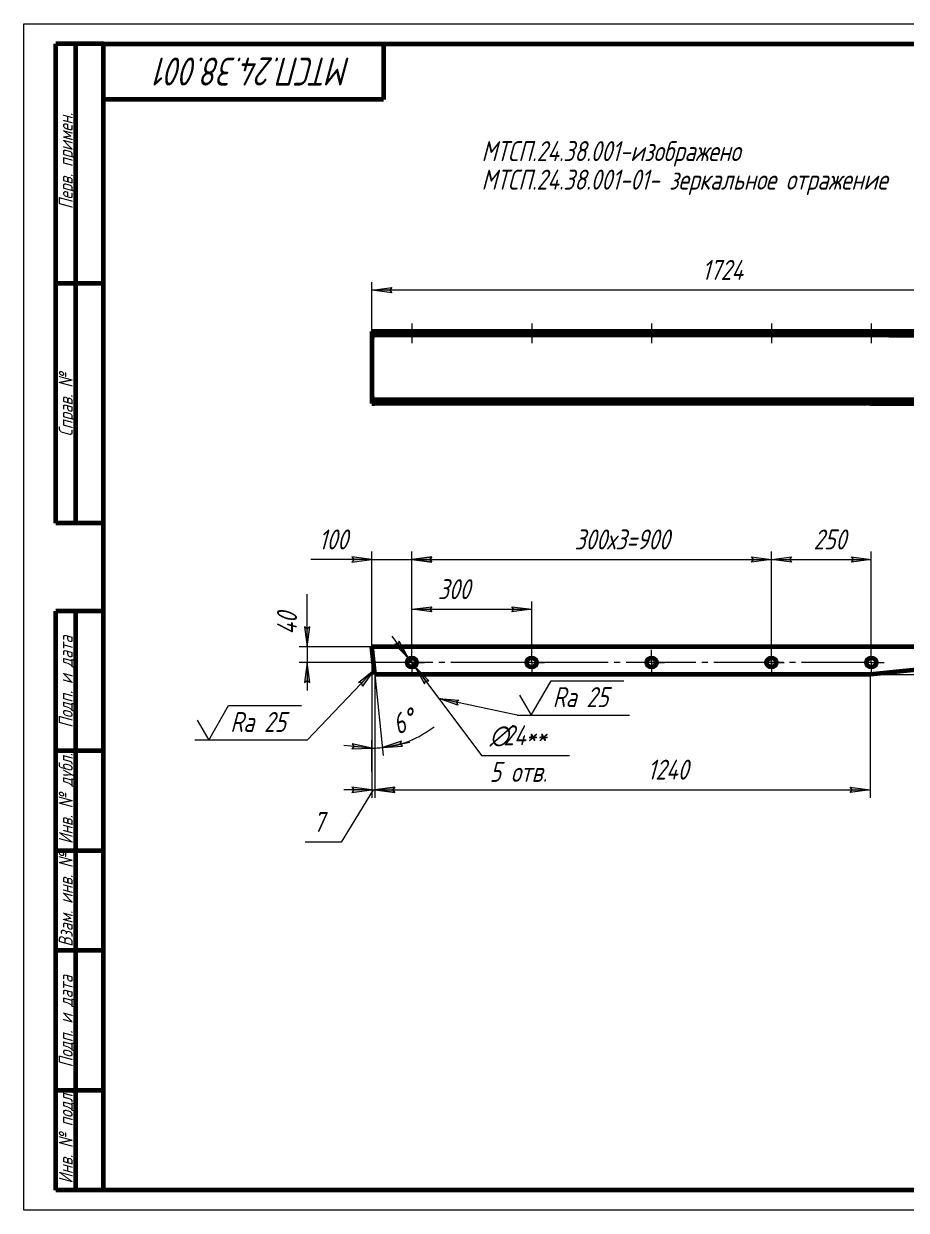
# Model space of a CAD drawing. Header units: millimetres. Extents: x 0 to 420, y 0 to 297.
# Drawn here: x 0 to 220.9, y 0 to 297 of the extents above; entities that cross this region are included whole.
import ezdxf

# ---------------------------------------------------------------- set-up
doc = ezdxf.new("R2010")
doc.units = ezdxf.units.MM
for name, pattern in [('K5LT_AXLED', [21.955664, 17.455664, -1.5, 1.5, -1.5]), ('K5LT_BASIC', [0]), ('K5LT_DASHED', [6, 4, -2]), ('K5LT_THIN', [0])]:
    doc.linetypes.add(name, pattern=pattern)
doc.layers.add('Системный слой', color=7, linetype='Continuous')
doc.styles.add('KDIMTEXTSTYLE', font='GOST_AU.SHX', dxfattribs={"width": 0.96, "oblique": 15, "height": 5})
doc.styles.add('KTEXTSTYLE', font='GOST_AU.SHX', dxfattribs={"width": 0.96, "height": 5})
doc.dimstyles.new('KDIMSTYLE (0.10)', dxfattribs={"dimtxt": 5, "dimasz": 1, "dimexe": 2, "dimexo": 0, "dimgap": 1, "dimtad": 1, "dimlfac": 10, "dimtxsty": 'KDIMTEXTSTYLE', "dimsah": 1, "dimcen": 0, "dimdle": 1, "dimadec": 0, "dimazin": 0, "dimtfac": 0.667, "dimtmove": 0, "dimatfit": 3, "dimfxl": 1, "dimtvp": 1, "dimtolj": 1, "dimtzin": 0, "dimarcsym": 0})

# ---------------------------------------------------------------- blocks, each defined once
blk = doc.blocks.new('T1')
at = {"layer": 'Системный слой', "color": 7, "char_height": 5, "attachment_point": 1, "style": 'KTEXTSTYLE'}
for s, insert in [('\\H3.5;\\W0.965;\\Q15;\\Q15;\\H5.00;МТСП.24.38.001-изображено', (114.56, 267.61)), ('\\H3.5;\\W0.965;\\Q15;\\Q15;\\H5.00;МТСП.24.38.001-01- зеркальное отражение', (114.56, 260.47))]:
    blk.add_mtext(s, dxfattribs=dict(at, insert=insert))
blk = doc.blocks.new('U0')
at = {"layer": 'Системный слой', "color": 30, "linetype": 'K5LT_AXLED', "lineweight": 18, "true_color": 0xff8000}
for q in [(97.13, 140.31), (93.93, 137.11), (100.33, 137.11), (97.13, 133.91)]:
    blk.add_line((97.13, 137.11), q, dxfattribs=at)
blk = doc.blocks.new('U1')
at = {"layer": 'Системный слой', "color": 30, "linetype": 'K5LT_AXLED', "lineweight": 18, "true_color": 0xff8000}
for q in [(127.13, 140.31), (123.93, 137.11), (130.33, 137.11), (127.13, 133.91)]:
    blk.add_line((127.13, 137.11), q, dxfattribs=at)
blk = doc.blocks.new('U2')
at = {"layer": 'Системный слой', "color": 30, "linetype": 'K5LT_AXLED', "lineweight": 18, "true_color": 0xff8000}
for q in [(157.13, 140.31), (153.93, 137.11), (160.33, 137.11), (157.13, 133.91)]:
    blk.add_line((157.13, 137.11), q, dxfattribs=at)
blk = doc.blocks.new('U3')
at = {"layer": 'Системный слой', "color": 30, "linetype": 'K5LT_AXLED', "lineweight": 18, "true_color": 0xff8000}
for q in [(187.13, 140.31), (183.93, 137.11), (190.33, 137.11), (187.13, 133.91)]:
    blk.add_line((187.13, 137.11), q, dxfattribs=at)
blk = doc.blocks.new('U4')
at = {"layer": 'Системный слой', "color": 30, "linetype": 'K5LT_AXLED', "lineweight": 18, "true_color": 0xff8000}
for q in [(212.13, 140.31), (95.13, 137.11), (215.33, 137.11), (212.13, 133.91)]:
    blk.add_line((212.13, 137.11), q, dxfattribs=at)
blk = doc.blocks.new('D2')
at = {"layer": 'Системный слой'}
blk.add_hatch(color=7, dxfattribs=at).paths.add_polyline_path([(71.59, 132.11), (70.93, 137.11), (70.27, 132.11), (70.93, 132.61)])
at = {"layer": 'Системный слой', "color": 7, "linetype": 'K5LT_THIN', "lineweight": 18}
for p, q in [((87.13, 141.07), (68.93, 141.07)), ((70.93, 141.07), (70.93, 142.07)), ((70.93, 141.07), (70.93, 137.11)), ((97.13, 137.11), (68.93, 137.11)), ((70.93, 137.11), (70.27, 132.11)), ((71.59, 132.11), (70.93, 137.11)), ((70.93, 137.11), (70.93, 130.11)), ((70.27, 132.11), (70.93, 132.61)), ((70.93, 132.61), (71.59, 132.11))]:
    blk.add_line(p, q, dxfattribs=at)
blk.add_wipeout([(69.93, 144.07), (62.79, 144.07), (62.79, 151.91), (69.93, 151.91)]).dxf.layer = 'Системный слой'
at = {"layer": 'Системный слой'}
blk.add_hatch(color=7, dxfattribs=at).paths.add_polyline_path([(70.93, 141.07), (71.59, 146.07), (70.93, 145.57), (70.27, 146.07)])
at = {"layer": 'Системный слой', "color": 7, "linetype": 'K5LT_THIN', "lineweight": 18}
for p, q in [((70.93, 142.07), (70.93, 154.24)), ((70.93, 145.57), (70.27, 146.07)), ((70.27, 146.07), (70.93, 141.07)), ((70.93, 141.07), (70.93, 148.07)), ((70.93, 141.07), (71.59, 146.07)), ((71.59, 146.07), (70.93, 145.57))]:
    blk.add_line(p, q, dxfattribs=at)
at = {"layer": 'Системный слой', "color": 7, "insert": (63.39, 144.07), "char_height": 5, "attachment_point": 1, "rotation": 90, "style": 'KTEXTSTYLE'}
blk.add_mtext('\\H3.5;\\W0.965;\\Q15;\\Q15;\\H5.00;40', dxfattribs=at)
blk = doc.blocks.new('KDIMARROW_02')
at = {"layer": 'Системный слой'}
blk.add_hatch(color=0, dxfattribs=at).paths.add_polyline_path([(4.5, 0), (5, 0.66), (0, 0), (5, -0.66)])
at = {"layer": 'Системный слой', "color": 0, "linetype": 'K5LT_THIN', "lineweight": 18}
for p, q in [((0, 0), (-1, 0)), ((5, 0.66), (0, 0)), ((0, 0), (5, -0.66)), ((0, 0), (7, 0)), ((4.5, 0), (5, 0.66)), ((5, -0.66), (4.5, 0))]:
    blk.add_line(p, q, dxfattribs=at)
blk = doc.blocks.new('D3')
at = {"layer": 'Системный слой'}
for points in [[(82.13, 104.6), (87.13, 105.26), (82.13, 105.91), (82.63, 105.26)], [(92.36, 105.26), (92.86, 105.91), (87.86, 105.26), (92.86, 104.6)]]:
    blk.add_hatch(color=7, dxfattribs=at).paths.add_polyline_path(points)
at = {"layer": 'Системный слой', "color": 7, "linetype": 'K5LT_THIN', "lineweight": 18}
for p, q in [((87.13, 141.07), (87.13, 103.26)), ((87.86, 134.07), (87.86, 103.26)), ((87.49, 105.26), (79.47, 92.18)), ((87.13, 105.26), (80.13, 105.26)), ((87.13, 105.26), (82.13, 105.91)), ((82.13, 105.91), (82.63, 105.26)), ((82.63, 105.26), (82.13, 104.6)), ((82.13, 104.6), (87.13, 105.26)), ((87.13, 105.26), (87.86, 105.26)), ((92.86, 105.91), (87.86, 105.26)), ((87.86, 105.26), (92.86, 104.6)), ((87.86, 105.26), (94.86, 105.26)), ((92.36, 105.26), (92.86, 105.91)), ((92.86, 104.6), (92.36, 105.26))]:
    blk.add_line(p, q, dxfattribs=at)
blk.add_wipeout([(72.47, 93.18), (72.47, 100.31), (77.27, 100.31), (77.27, 93.18)]).dxf.layer = 'Системный слой'
blk.add_line((79.47, 92.18), (70.47, 92.18), dxfattribs=at)
at = {"layer": 'Системный слой', "color": 7, "insert": (72.47, 99.71), "char_height": 5, "attachment_point": 1, "style": 'KTEXTSTYLE'}
blk.add_mtext('\\H3.5;\\W0.965;\\Q15;\\Q15;\\H5.00;7', dxfattribs=at)
blk = doc.blocks.new('D4')
at = {"layer": 'Системный слой'}
for points in [[(92.86, 104.6), (92.36, 105.26), (92.86, 105.91), (87.86, 105.26)], [(211.86, 105.26), (206.86, 105.91), (207.36, 105.26), (206.86, 104.6)]]:
    blk.add_hatch(color=7, dxfattribs=at).paths.add_polyline_path(points)
at = {"layer": 'Системный слой', "color": 7, "linetype": 'K5LT_THIN', "lineweight": 18}
for p, q in [((87.86, 134.07), (87.86, 103.26)), ((211.86, 134.07), (211.86, 103.26)), ((87.86, 105.26), (92.86, 105.91)), ((92.86, 104.6), (87.86, 105.26)), ((92.86, 105.91), (92.36, 105.26)), ((92.36, 105.26), (92.86, 104.6)), ((207.36, 105.26), (206.86, 105.91)), ((206.86, 105.91), (211.86, 105.26)), ((211.86, 105.26), (206.86, 104.6)), ((206.86, 104.6), (207.36, 105.26))]:
    blk.add_line(p, q, dxfattribs=at)
blk.add_wipeout([(156.13, 106.26), (156.13, 113.39), (169.05, 113.39), (169.05, 106.26)]).dxf.layer = 'Системный слой'
blk.add_line((87.86, 105.26), (211.86, 105.26), dxfattribs=at)
at = {"layer": 'Системный слой', "color": 7, "insert": (156.13, 112.79), "char_height": 5, "attachment_point": 1, "style": 'KTEXTSTYLE'}
blk.add_mtext('\\H3.5;\\W0.965;\\Q15;\\Q15;\\H5.00;1240', dxfattribs=at)
blk = doc.blocks.new('KDIMARROW_01')
at = {"layer": 'Системный слой'}
blk.add_hatch(color=0, dxfattribs=at).paths.add_polyline_path([(-5, -0.66), (0, 0), (-5, 0.66), (-4.5, 0)])
at = {"layer": 'Системный слой', "color": 0, "linetype": 'K5LT_THIN', "lineweight": 18}
for p, q in [((-4.5, 0), (-5, 0.66)), ((-5, 0.66), (0, 0)), ((0, 0), (-5, -0.66)), ((-5, -0.66), (-4.5, 0)), ((0, 0), (-1, 0))]:
    blk.add_line(p, q, dxfattribs=at)
blk = doc.blocks.new('D5')
at = {"layer": 'Системный слой'}
blk.add_hatch(color=7, dxfattribs=at).paths.add_polyline_path([(101.63, 162.87), (102.13, 163.53), (97.13, 162.87), (102.13, 162.21)])
at = {"layer": 'Системный слой', "color": 7, "linetype": 'K5LT_THIN', "lineweight": 18}
for p, q in [((87.13, 141.07), (87.13, 164.87)), ((97.13, 137.11), (97.13, 164.87)), ((102.13, 163.53), (97.13, 162.87)), ((101.63, 162.87), (102.13, 163.53)), ((87.13, 162.87), (86.13, 162.87)), ((87.13, 162.87), (97.13, 162.87)), ((97.13, 162.87), (102.13, 162.21)), ((97.13, 162.87), (104.13, 162.87)), ((102.13, 162.21), (101.63, 162.87))]:
    blk.add_line(p, q, dxfattribs=at)
blk.add_wipeout([(73.84, 163.87), (73.84, 171.01), (83.71, 171.01), (83.71, 163.87)]).dxf.layer = 'Системный слой'
at = {"layer": 'Системный слой'}
blk.add_hatch(color=7, dxfattribs=at).paths.add_polyline_path([(82.13, 162.21), (87.13, 162.87), (82.13, 163.53), (82.63, 162.87)])
at = {"layer": 'Системный слой', "color": 7, "linetype": 'K5LT_THIN', "lineweight": 18}
for p, q in [((87.13, 162.87), (82.13, 163.53)), ((82.13, 163.53), (82.63, 162.87)), ((86.13, 162.87), (71.84, 162.87)), ((87.13, 162.87), (80.13, 162.87)), ((82.63, 162.87), (82.13, 162.21)), ((82.13, 162.21), (87.13, 162.87))]:
    blk.add_line(p, q, dxfattribs=at)
at = {"layer": 'Системный слой', "color": 7, "insert": (73.84, 170.41), "char_height": 5, "attachment_point": 1, "style": 'KTEXTSTYLE'}
blk.add_mtext('\\H3.5;\\W0.965;\\Q15;\\Q15;\\H5.00;100', dxfattribs=at)
blk = doc.blocks.new('D6')
at = {"layer": 'Системный слой'}
for points in [[(102.13, 149.77), (101.63, 150.42), (102.13, 151.08), (97.13, 150.42)], [(127.13, 150.42), (122.13, 151.08), (122.63, 150.42), (122.13, 149.77)]]:
    blk.add_hatch(color=7, dxfattribs=at).paths.add_polyline_path(points)
at = {"layer": 'Системный слой', "color": 7, "linetype": 'K5LT_THIN', "lineweight": 18}
for p, q in [((97.13, 137.11), (97.13, 152.42)), ((127.13, 137.11), (127.13, 152.42)), ((97.13, 150.42), (102.13, 151.08)), ((102.13, 149.77), (97.13, 150.42)), ((102.13, 151.08), (101.63, 150.42)), ((101.63, 150.42), (102.13, 149.77)), ((122.63, 150.42), (122.13, 151.08)), ((122.13, 151.08), (127.13, 150.42)), ((127.13, 150.42), (122.13, 149.77)), ((122.13, 149.77), (122.63, 150.42))]:
    blk.add_line(p, q, dxfattribs=at)
blk.add_wipeout([(103.65, 151.42), (103.65, 158.56), (114.16, 158.56), (114.16, 151.42)]).dxf.layer = 'Системный слой'
blk.add_line((97.13, 150.42), (127.13, 150.42), dxfattribs=at)
at = {"layer": 'Системный слой', "color": 7, "insert": (103.65, 157.96), "char_height": 5, "attachment_point": 1, "style": 'KTEXTSTYLE'}
blk.add_mtext('\\H3.5;\\W0.965;\\Q15;\\Q15;\\H5.00;300', dxfattribs=at)
blk = doc.blocks.new('D7')
at = {"layer": 'Системный слой'}
for points in [[(101.63, 162.87), (102.13, 163.53), (97.13, 162.87), (102.13, 162.21)], [(187.13, 162.87), (182.13, 163.53), (182.63, 162.87), (182.13, 162.21)]]:
    blk.add_hatch(color=7, dxfattribs=at).paths.add_polyline_path(points)
at = {"layer": 'Системный слой', "color": 7, "linetype": 'K5LT_THIN', "lineweight": 18}
for p, q in [((97.13, 137.11), (97.13, 164.87)), ((97.13, 162.87), (102.13, 163.53)), ((102.13, 163.53), (101.63, 162.87)), ((182.63, 162.87), (182.13, 163.53)), ((182.13, 163.53), (187.13, 162.87)), ((187.13, 135.91), (187.13, 164.87)), ((102.13, 162.21), (97.13, 162.87)), ((101.63, 162.87), (102.13, 162.21)), ((187.13, 162.87), (182.13, 162.21)), ((182.13, 162.21), (182.63, 162.87))]:
    blk.add_line(p, q, dxfattribs=at)
blk.add_wipeout([(137.85, 163.87), (137.85, 171.01), (165.26, 171.01), (165.26, 163.87)]).dxf.layer = 'Системный слой'
blk.add_line((97.13, 162.87), (187.13, 162.87), dxfattribs=at)
at = {"layer": 'Системный слой', "color": 7, "insert": (137.85, 170.41), "char_height": 5, "attachment_point": 1, "style": 'KTEXTSTYLE'}
blk.add_mtext('\\H3.5;\\W0.965;\\Q15;\\Q15;\\H5.00;300х3=900', dxfattribs=at)
blk = doc.blocks.new('D8')
at = {"layer": 'Системный слой'}
blk.add_hatch(color=7, dxfattribs=at).paths.add_polyline_path([(191.63, 162.87), (192.13, 163.53), (187.13, 162.87), (192.13, 162.21)])
at = {"layer": 'Системный слой', "color": 7, "linetype": 'K5LT_THIN', "lineweight": 18}
for p, q in [((187.13, 137.11), (187.13, 164.87)), ((187.13, 162.87), (192.13, 163.53)), ((192.13, 163.53), (191.63, 162.87)), ((212.13, 137.11), (212.13, 164.87)), ((192.13, 162.21), (187.13, 162.87)), ((191.63, 162.87), (192.13, 162.21))]:
    blk.add_line(p, q, dxfattribs=at)
blk.add_wipeout([(197.65, 163.87), (197.65, 171.01), (208.16, 171.01), (208.16, 163.87)]).dxf.layer = 'Системный слой'
at = {"layer": 'Системный слой'}
blk.add_hatch(color=7, dxfattribs=at).paths.add_polyline_path([(207.13, 162.21), (212.13, 162.87), (207.13, 163.53), (207.63, 162.87)])
at = {"layer": 'Системный слой', "color": 7, "linetype": 'K5LT_THIN', "lineweight": 18}
for p, q in [((207.63, 162.87), (207.13, 163.53)), ((207.13, 163.53), (212.13, 162.87)), ((187.13, 162.87), (212.13, 162.87)), ((212.13, 162.87), (207.13, 162.21)), ((207.13, 162.21), (207.63, 162.87))]:
    blk.add_line(p, q, dxfattribs=at)
at = {"layer": 'Системный слой', "color": 7, "insert": (197.65, 170.41), "char_height": 5, "attachment_point": 1, "style": 'KTEXTSTYLE'}
blk.add_mtext('\\H3.5;\\W0.965;\\Q15;\\Q15;\\H5.00;250', dxfattribs=at)
blk = doc.blocks.new('D9')
at = {"layer": 'Системный слой'}
for points in [[(96.41, 138.07), (93.93, 142.46), (93.7, 141.67), (92.88, 141.67)], [(101.37, 132.55), (97.85, 136.15), (100.32, 131.76), (100.55, 132.55)]]:
    blk.add_hatch(color=7, dxfattribs=at).paths.add_polyline_path(points)
at = {"layer": 'Системный слой', "color": 7, "linetype": 'K5LT_THIN', "lineweight": 18}
for p, q in [((96.41, 138.07), (92.2, 143.67)), ((93.7, 141.67), (92.88, 141.67)), ((92.88, 141.67), (96.41, 138.07)), ((93.93, 142.46), (93.7, 141.67)), ((96.41, 138.07), (93.93, 142.46)), ((96.41, 138.07), (97.85, 136.15)), ((97.85, 136.15), (100.32, 131.76)), ((101.37, 132.55), (97.85, 136.15)), ((97.85, 136.15), (102.05, 130.55)), ((97.85, 136.15), (114.6, 113.83)), ((100.32, 131.76), (100.55, 132.55)), ((100.55, 132.55), (101.37, 132.55))]:
    blk.add_line(p, q, dxfattribs=at)
blk.add_wipeout([(116.6, 105.7), (116.6, 122.09), (133.84, 122.09), (133.84, 105.7)]).dxf.layer = 'Системный слой'
blk.add_line((114.6, 113.83), (136.56, 113.83), dxfattribs=at)
at = {"layer": 'Системный слой', "color": 7, "char_height": 5, "attachment_point": 1, "style": 'KTEXTSTYLE'}
for s, insert in [('\\H3.5;\\W0.965;\\Q15;\\Q15;\\H5.00;∅', (116.6, 121.39)), ('\\H3.5;\\W0.965;\\Q15;\\Q15;\\H5.00;24**', (120.04, 121.39)), ('\\H3.5;\\W0.965;\\Q15;\\Q15;\\H5.00;5 отв.', (116.6, 112.23))]:
    blk.add_mtext(s, dxfattribs=dict(at, insert=insert))
blk = doc.blocks.new('D10')
at = {"layer": 'Системный слой'}
blk.add_hatch(color=7, dxfattribs=at).paths.add_polyline_path([(87.13, 115.68), (82.2, 116.78), (82.64, 116.08), (82.09, 115.47)])
at = {"layer": 'Системный слой', "color": 7, "linetype": 'K5LT_THIN', "lineweight": 18}
for p, q in [((87.13, 115.68), (80.15, 116.3)), ((82.64, 116.08), (82.09, 115.47)), ((87.13, 115.68), (82.2, 116.78)), ((82.2, 116.78), (82.64, 116.08)), ((87.13, 109.79), (87.13, 117.68)), ((82.09, 115.47), (87.13, 115.68))]:
    blk.add_line(p, q, dxfattribs=at)
blk.add_arc((87.13, 141.07), 25.38, 270, 276, dxfattribs=at)
blk.add_wipeout([(94.32, 117.5), (91.22, 124.06), (97.39, 126.98), (100.49, 120.41)]).dxf.layer = 'Системный слой'
at = {"layer": 'Системный слой'}
blk.add_hatch(color=7, dxfattribs=at).paths.add_polyline_path([(94.2, 116.69), (94.81, 116.14), (89.78, 115.82), (94.56, 117.43)])
at = {"layer": 'Системный слой', "color": 7, "linetype": 'K5LT_THIN', "lineweight": 18}
for p, q in [((87.86, 134.07), (89.99, 113.83)), ((94.56, 117.43), (89.78, 115.82)), ((89.78, 115.82), (96.65, 117.17)), ((89.78, 115.82), (94.81, 116.14)), ((94.2, 116.69), (94.56, 117.43)), ((94.81, 116.14), (94.2, 116.69))]:
    blk.add_line(p, q, dxfattribs=at)
blk.add_arc((87.13, 141.07), 25.38, 276, 307.7893, dxfattribs=at)
at = {"layer": 'Системный слой', "color": 7, "char_height": 5, "attachment_point": 1, "rotation": 25.2636, "style": 'KTEXTSTYLE'}
for s, insert in [('\\H3.5;\\W0.965;\\Q15;\\Q15;\\H5.00;6', (91.52, 123.43)), ('\\H3.5;\\W0.965;\\Q15;\\Q15;\\H5.00;°', (94.39, 124.79))]:
    blk.add_mtext(s, dxfattribs=dict(at, insert=insert))
blk = doc.blocks.new('D12')
at = {"layer": 'Системный слой'}
blk.add_hatch(color=7, dxfattribs=at).paths.add_polyline_path([(235.63, 136.56), (235.29, 141.6), (234.74, 140.98), (234, 141.34)])
at = {"layer": 'Системный слой', "color": 7, "linetype": 'K5LT_THIN', "lineweight": 18}
for p, q in [((235.63, 136.56), (234.25, 143.43)), ((234.74, 140.98), (234, 141.34)), ((234, 141.34), (235.63, 136.56)), ((235.29, 141.6), (234.74, 140.98)), ((235.63, 136.56), (235.29, 141.6)), ((259.5, 139.07), (233.64, 136.36)), ((238.06, 134.07), (233.76, 134.07))]:
    blk.add_line(p, q, dxfattribs=at)
blk.add_arc((211.86, 134.07), 23.9, 0, 6, dxfattribs=at)
blk.add_wipeout([(232.08, 122.73), (225.27, 125.27), (227.66, 131.67), (234.46, 129.13)]).dxf.layer = 'Системный слой'
at = {"layer": 'Системный слой'}
blk.add_hatch(color=7, dxfattribs=at).paths.add_polyline_path([(235.95, 129.03), (235.76, 134.07), (234.63, 129.15), (235.34, 129.59)])
at = {"layer": 'Системный слой', "color": 7, "linetype": 'K5LT_THIN', "lineweight": 18}
for p, q in [((235.76, 134.07), (234.63, 129.15)), ((235.76, 134.07), (235.1, 127.1)), ((235.95, 129.03), (235.76, 134.07)), ((234.63, 129.15), (235.34, 129.59)), ((235.34, 129.59), (235.95, 129.03))]:
    blk.add_line(p, q, dxfattribs=at)
blk.add_arc((211.86, 134.07), 23.9, 326.2479, 0, dxfattribs=at)
at = {"layer": 'Системный слой', "color": 7, "char_height": 5, "attachment_point": 1, "rotation": 69.5484, "style": 'KTEXTSTYLE'}
for s, insert in [('\\H3.5;\\W0.965;\\Q15;\\Q15;\\H5.00;°', (227.04, 128)), ('\\H3.5;\\W0.965;\\Q15;\\Q15;\\H5.00;6', (225.93, 125.03))]:
    blk.add_mtext(s, dxfattribs=dict(at, insert=insert))
blk = doc.blocks.new('U5')
at = {"layer": 'Системный слой'}
blk.add_hatch(color=7, dxfattribs=at).paths.add_polyline_path([(84.76, 131.18), (87.74, 135.25), (83.8, 132.09), (84.63, 132)])
at = {"layer": 'Системный слой', "color": 7, "linetype": 'K5LT_THIN', "lineweight": 18}
for p, q in [((70.93, 117.68), (87.74, 135.25)), ((83.8, 132.09), (87.74, 135.25)), ((87.74, 135.25), (84.76, 131.18)), ((84.63, 132), (83.8, 132.09)), ((84.76, 131.18), (84.63, 132)), ((46.29, 117.68), (51.28, 126.32)), ((51.28, 126.32), (69.54, 126.32)), ((43.4, 122.68), (46.29, 117.68)), ((70.93, 117.68), (42.79, 117.68))]:
    blk.add_line(p, q, dxfattribs=at)
at = {"layer": 'Системный слой', "color": 7, "insert": (51.7, 124.72), "char_height": 5, "attachment_point": 1, "style": 'KTEXTSTYLE'}
blk.add_mtext('\\H3.5;\\W0.965;\\Q15;\\Q15;\\H5.00;Ra 25', dxfattribs=at)
blk = doc.blocks.new('U6')
at = {"layer": 'Системный слой'}
blk.add_hatch(color=7, dxfattribs=at).paths.add_polyline_path([(108.27, 127.18), (108.9, 127.72), (103.87, 128.13), (108.62, 126.43)])
at = {"layer": 'Системный слой', "color": 7, "linetype": 'K5LT_THIN', "lineweight": 18}
for p, q in [((126.98, 123.92), (131.97, 132.55)), ((131.97, 132.55), (150.23, 132.55)), ((103.87, 128.13), (108.9, 127.72)), ((108.62, 126.43), (103.87, 128.13)), ((123.48, 123.92), (103.87, 128.13)), ((108.9, 127.72), (108.27, 127.18)), ((124.09, 128.92), (126.98, 123.92)), ((108.27, 127.18), (108.62, 126.43)), ((123.48, 123.92), (151.62, 123.92))]:
    blk.add_line(p, q, dxfattribs=at)
at = {"layer": 'Системный слой', "color": 7, "insert": (132.39, 130.95), "char_height": 5, "attachment_point": 1, "style": 'KTEXTSTYLE'}
blk.add_mtext('\\H3.5;\\W0.965;\\Q15;\\Q15;\\H5.00;Ra 25', dxfattribs=at)
blk = doc.blocks.new('D13')
at = {"layer": 'Системный слой'}
for points in [[(91.63, 230.34), (92.13, 231), (87.13, 230.34), (92.13, 229.68)], [(254.5, 229.68), (259.5, 230.34), (254.5, 231), (255, 230.34)]]:
    blk.add_hatch(color=7, dxfattribs=at).paths.add_polyline_path(points)
at = {"layer": 'Системный слой', "color": 7, "linetype": 'K5LT_THIN', "lineweight": 18}
for p, q in [((87.13, 219.95), (87.13, 232.34)), ((259.5, 218.18), (259.5, 232.34)), ((87.13, 230.34), (92.13, 231)), ((92.13, 229.68), (87.13, 230.34)), ((92.13, 231), (91.63, 230.34)), ((91.63, 230.34), (92.13, 229.68)), ((255, 230.34), (254.5, 231)), ((254.5, 231), (259.5, 230.34)), ((259.5, 230.34), (254.5, 229.68)), ((254.5, 229.68), (255, 230.34))]:
    blk.add_line(p, q, dxfattribs=at)
blk.add_wipeout([(169.77, 231.34), (169.77, 238.48), (182.7, 238.48), (182.7, 231.34)]).dxf.layer = 'Системный слой'
blk.add_line((259.5, 230.34), (87.13, 230.34), dxfattribs=at)
at = {"layer": 'Системный слой', "color": 7, "insert": (169.77, 237.87), "char_height": 5, "attachment_point": 1, "style": 'KTEXTSTYLE'}
blk.add_mtext('\\H3.5;\\W0.965;\\Q15;\\Q15;\\H5.00;1724', dxfattribs=at)
blk = doc.blocks.new('U9')
at = {"color": 7, "linetype": 'K5LT_THIN', "lineweight": 18}
for p, q in [((0, 0), (0, 297)), ((0, 297), (420, 297)), ((420, 0), (0, 0))]:
    blk.add_line(p, q, dxfattribs=at)
at = {"color": 150, "linetype": 'K5LT_BASIC', "lineweight": 60, "true_color": 0x0080ff}
for p, q in [((8, 172), (8, 292)), ((20, 292), (8, 292)), ((13, 172), (13, 292)), ((20, 5), (20, 292)), ((20, 292), (415, 292)), ((90, 292), (90, 278)), ((90, 278), (20, 278)), ((20, 232), (8, 232)), ((20, 172), (8, 172)), ((8, 5), (8, 150)), ((20, 150), (8, 150)), ((13, 5), (13, 150)), ((20, 115), (8, 115)), ((20, 90), (8, 90)), ((20, 65), (8, 65)), ((20, 30), (8, 30)), ((20, 5), (8, 5)), ((415, 5), (20, 5))]:
    blk.add_line(p, q, dxfattribs=at)
at = {"color": 7, "attachment_point": 1, "style": 'KTEXTSTYLE'}
for s, insert, char_height, rotation in [('\\H3.5;\\W0.965;\\Q15;\\Q15;\\H7.00;МТСП.24.38.001', (81.93, 281.55), 7, 180), ('\\H3.5;\\W0.965;\\Q15;\\Q15;Перв. примен.', (8.77, 250.61), 3.5, 90), ('\\H3.5;\\W0.965;\\Q15;\\Q15;Справ. №', (8.77, 193.68), 3.5, 90), ('\\H3.5;\\W0.965;\\Q15;\\Q15;Подп. и дата', (8.77, 120.75), 3.5, 90), ('\\H3.5;\\W0.965;\\Q15;\\Q15;Инв. № дубл.', (8.77, 91.67), 3.5, 90), ('\\H3.5;\\W0.965;\\Q15;\\Q15;Взам. инв. №', (8.77, 65.94), 3.5, 90), ('\\H3.5;\\W0.965;\\Q15;\\Q15;Подп. и дата', (8.77, 35.75), 3.5, 90), ('\\H3.5;\\W0.965;\\Q15;\\Q15;Инв. № подл.', (8.77, 6.67), 3.5, 90)]:
    blk.add_mtext(s, dxfattribs=dict(at, insert=insert, char_height=char_height, rotation=rotation))

msp = doc.modelspace()

# ---------------------------------------------------------------- linework, layer by layer
at = {"layer": 'Системный слой', "color": 150, "linetype": 'K5LT_BASIC', "lineweight": 60, "true_color": 0x0080ff}
for p, q in [((87.8615, 219.9531), (87.1258, 219.9531)), ((87.1258, 219.9531), (87.1258, 201.9531)), ((211.8607, 219.9531), (87.8615, 219.9531)), ((87.8615, 219.5831), (87.8615, 219.9531)), ((259.5047, 219.9531), (211.8607, 219.9531)), ((211.8607, 219.9531), (211.8607, 219.5831)), ((87.1794, 203.7231), (87.1794, 218.1831)), ((87.274, 219.0831), (87.809, 219.0831)), ((216.6179, 219.0831), (87.809, 219.0831)), ((216.6179, 219.0831), (259.5047, 219.0831)), ((87.809, 202.8231), (87.274, 202.8231)), ((216.6179, 202.8231), (87.809, 202.8231)), ((87.8615, 201.9531), (87.8615, 202.3231)), ((211.8607, 202.3231), (211.8607, 201.9531)), ((259.5047, 202.8231), (216.6179, 202.8231)), ((87.1258, 201.9531), (87.8615, 201.9531)), ((211.8607, 201.9531), (87.8615, 201.9531)), ((211.8607, 201.9531), (259.5047, 201.9531)), ((259.5047, 141.0664), (87.1258, 141.0664)), ((87.8615, 134.0664), (87.1258, 141.0664)), ((259.5047, 139.074), (211.8607, 134.0664)), ((211.8607, 134.0664), (87.8615, 134.0664))]:
    msp.add_line(p, q, dxfattribs=at)
at = {"layer": 'Системный слой', "color": 7, "linetype": 'K5LT_DASHED', "lineweight": 18}
for p, q in [((95.9258, 219.9531), (95.9258, 219.0831)), ((98.3258, 219.9531), (98.3258, 219.0831)), ((125.9258, 219.9531), (125.9258, 219.0831)), ((128.3258, 219.9531), (128.3258, 219.0831)), ((155.9258, 219.9531), (155.9258, 219.0831)), ((158.3258, 219.9531), (158.3258, 219.0831)), ((185.9258, 219.9531), (185.9258, 219.0831)), ((188.3258, 219.9531), (188.3258, 219.0831)), ((210.9258, 219.9531), (210.9258, 219.0831)), ((213.3258, 219.9531), (213.3258, 219.0831))]:
    msp.add_line(p, q, dxfattribs=at)
at = {"layer": 'Системный слой', "color": 30, "linetype": 'K5LT_AXLED', "lineweight": 18, "true_color": 0xff8000}
for p, q in [((97.1258, 221.9531), (97.1258, 217.0831)), ((127.1258, 221.9531), (127.1258, 217.0831)), ((157.1258, 221.9531), (157.1258, 217.0831)), ((187.1258, 221.9531), (187.1258, 217.0831)), ((212.1258, 221.9531), (212.1258, 217.0831))]:
    msp.add_line(p, q, dxfattribs=at)
at = {"layer": 'Системный слой', "color": 7, "linetype": 'K5LT_THIN', "lineweight": 18}
msp.add_line((209.638, 134.0664), (238.0613, 134.0664), dxfattribs=at)
at = {"layer": 'Системный слой', "color": 150, "linetype": 'K5LT_BASIC', "lineweight": 60, "true_color": 0x0080ff}
for centre in [(97.1258, 137.1114), (127.1258, 137.1114), (157.1258, 137.1114), (187.1258, 137.1114), (212.1258, 137.1114)]:
    msp.add_circle(centre, 1.2, dxfattribs=at)
for centre, major_axis, start_param, end_param in [((87.274, 218.1831), (0, -0.9), 3.14159265, 4.71238898), ((87.809, 219.5831), (0, -0.5), 0, 1.57079633), ((216.6179, 219.5831), (-4.7572, 0), 0, 1.57079633), ((87.274, 203.7231), (0, -0.9), 4.71238898, 6.28318531), ((87.809, 202.3231), (0, -0.5), 1.57079633, 3.14159265), ((216.6179, 202.3231), (-4.7572, 0), 4.71238898, 6.28318531)]:
    msp.add_ellipse(centre, major_axis=major_axis, ratio=0.10510424, start_param=start_param, end_param=end_param, dxfattribs=at)

# ---------------------------------------------------------------- block references
at = {"layer": 'Системный слой'}
for name in ['T1', 'U0', 'U4', 'U1', 'U2', 'U3']:
    msp.add_blockref(name, (0, 0), dxfattribs=at)

# ---------------------------------------------------------------- next in the draw order: dimensions: what is measured, and where the dimension line sits
at = {"layer": 'Системный слой', "color": 7}
dim = msp.add_linear_dim(base=(259.5047, 230.3393), p1=(87.1258, 219.9531), p2=(259.5047, 218.1831), dimstyle='KDIMSTYLE (0.10)', override={"dimexo": 0, "dimpost": '\\H5.0;\\W0.965;\\Q15;<>', "dimblk1": 'KDIMARROW_01', "dimblk2": 'KDIMARROW_01', "dimse1": 0, "dimse2": 0, "dimclrt": 7, "dimtol": 1, "dimtp": 0, "dimtm": 0, "dimtdec": 5, "dimtolj": 1}, dxfattribs=at)
dim.commit()
dim.dimension.update_dxf_attribs({"geometry": 'D13', "text_midpoint": (176.5047, 230.3393), "dimtype": 160})
dim = msp.add_linear_dim(base=(70.9283, 141.0664), p1=(97.1258, 137.1114), p2=(87.1258, 141.0664), angle=90, dimstyle='KDIMSTYLE (0.10)', override={"dimexo": 0, "dimpost": '\\H5.0;\\W0.965;\\Q15;<>', "dimblk1": 'KDIMARROW_02', "dimblk2": 'KDIMARROW_02', "dimse1": 0, "dimse2": 0, "dimclrt": 7, "dimtol": 1, "dimtp": 0, "dimtm": 0, "dimtdec": 5, "dimtolj": 1}, dxfattribs=at)
dim.commit()
dim.dimension.update_dxf_attribs({"geometry": 'D2', "text_midpoint": (70.9283, 148.1514), "dimtype": 160})

# ---------------------------------------------------------------- next in the draw order: dimensions: what is measured, and where the dimension line sits
dim = msp.add_linear_dim(base=(87.1258, 105.2565), p1=(87.8615, 134.0664), p2=(87.1258, 141.0664), dimstyle='KDIMSTYLE (0.10)', override={"dimexo": 0, "dimtoh": 1, "dimpost": '\\H5.0;\\W0.965;\\Q15;<>', "dimblk1": 'KDIMARROW_02', "dimblk2": 'KDIMARROW_02', "dimse1": 0, "dimse2": 0, "dimclrt": 7, "dimtol": 1, "dimtp": 0, "dimtm": 0, "dimtdec": 5, "dimtmove": 1, "dimtolj": 1}, dxfattribs=at)
dim.commit()
dim.dimension.update_dxf_attribs({"geometry": 'D3', "text_midpoint": (77.4673, 92.1779), "dimtype": 160})

# ---------------------------------------------------------------- next in the draw order: dimensions: what is measured, and where the dimension line sits
for base, p1, p2, override, picture, middle in [((87.1258, 162.8727), (97.1258, 137.1114), (87.1258, 141.0664), {"dimexo": 0, "dimpost": '\\H5.0;\\W0.965;\\Q15;<>', "dimblk1": 'KDIMARROW_02', "dimblk2": 'KDIMARROW_02', "dimse1": 0, "dimse2": 0, "dimclrt": 7, "dimtol": 1, "dimtp": 0, "dimtm": 0, "dimtdec": 5, "dimtolj": 1}, 'D5', (78.9825, 162.8727)), ((87.8615, 105.2565), (211.8607, 134.0664), (87.8615, 134.0664), {"dimexo": 0, "dimpost": '\\H5.0;\\W0.965;\\Q15;<>', "dimblk1": 'KDIMARROW_01', "dimblk2": 'KDIMARROW_01', "dimse1": 0, "dimse2": 0, "dimclrt": 7, "dimtol": 1, "dimtp": 0, "dimtm": 0, "dimtdec": 5, "dimtolj": 1}, 'D4', (162.8615, 105.2565))]:
    dim = msp.add_linear_dim(base=base, p1=p1, p2=p2, dimstyle='KDIMSTYLE (0.10)', override=override, dxfattribs=at)
    dim.commit()
    dim.dimension.update_dxf_attribs({"geometry": picture, "text_midpoint": middle, "dimtype": 160})

# ---------------------------------------------------------------- next in the draw order: dimensions: what is measured, and where the dimension line sits
dim = msp.add_linear_dim(base=(97.1258, 150.4234), p1=(127.1258, 137.1114), p2=(97.1258, 137.1114), dimstyle='KDIMSTYLE (0.10)', override={"dimexo": 0, "dimpost": '\\H5.0;\\W0.965;\\Q15;<>', "dimblk1": 'KDIMARROW_01', "dimblk2": 'KDIMARROW_01', "dimse1": 0, "dimse2": 0, "dimclrt": 7, "dimtol": 1, "dimtp": 0, "dimtm": 0, "dimtdec": 5, "dimtolj": 1}, dxfattribs=at)
dim.commit()
dim.dimension.update_dxf_attribs({"geometry": 'D6', "text_midpoint": (109.1258, 150.4234), "dimtype": 160})

# ---------------------------------------------------------------- next in the draw order: dimensions: what is measured, and where the dimension line sits
dim = msp.add_linear_dim(base=(97.1258, 162.8727), p1=(187.1258, 135.9114), p2=(97.1258, 137.1114), dimstyle='KDIMSTYLE (0.10)', override={"dimexo": 0, "dimpost": '\\H5.0;\\W0.965;\\Q15;\\Q15;300х3=\\H5.0;\\W0.965;\\Q15;<>', "dimblk1": 'KDIMARROW_01', "dimblk2": 'KDIMARROW_01', "dimse1": 0, "dimse2": 0, "dimclrt": 7, "dimtol": 1, "dimtp": 0, "dimtm": 0, "dimtdec": 5, "dimtolj": 1}, dxfattribs=at)
dim.commit()
dim.dimension.update_dxf_attribs({"geometry": 'D7', "text_midpoint": (152.1258, 162.8727), "dimtype": 160})

# ---------------------------------------------------------------- next in the draw order: dimensions: what is measured, and where the dimension line sits
dim = msp.add_linear_dim(base=(187.1258, 162.8727), p1=(212.1258, 137.1114), p2=(187.1258, 137.1114), dimstyle='KDIMSTYLE (0.10)', override={"dimexo": 0, "dimpost": '\\H5.0;\\W0.965;\\Q15;<>', "dimblk1": 'KDIMARROW_01', "dimblk2": 'KDIMARROW_01', "dimse1": 0, "dimse2": 0, "dimclrt": 7, "dimtol": 1, "dimtp": 0, "dimtm": 0, "dimtdec": 5, "dimtolj": 1}, dxfattribs=at)
dim.commit()
dim.dimension.update_dxf_attribs({"geometry": 'D8', "text_midpoint": (203.1258, 162.8727), "dimtype": 160})
dim = msp.add_diameter_dim_2p(p1=(96.4054, 138.0711), p2=(97.8462, 136.1517), dimstyle='KDIMSTYLE (0.10)', override={"dimtih": 1, "dimtoh": 1, "dimpost": '\\H5.0;\\W0.965;\\Q15;<>\\H5.0;\\W0.965;\\Q15;\\Q15;**\\X\\H5.0;\\W0.965;\\Q15;\\Q15;5 отв.', "dimblk1": 'KDIMARROW_02', "dimblk2": 'KDIMARROW_02', "dimclrt": 7, "dimtol": 1, "dimtp": 0, "dimtm": 0, "dimtdec": 5, "dimtmove": 1, "dimatfit": 2, "dimtolj": 1}, dxfattribs=at)
dim.commit()
dim.dimension.update_dxf_attribs({"geometry": 'D9', "text_midpoint": (116.5999, 113.8338)})

# ---------------------------------------------------------------- next in the draw order: dimensions: what is measured, and where the dimension line sits
for base, line1, line2, picture, middle in [((235.6539, 136.3268), ((211.8607, 134.0664), (259.5047, 139.074)), ((211.8607, 134.0664), (238.0613, 134.0664)), 'D12', (234.2545, 125.7152)), ((87.3796, 115.685), ((87.1258, 141.0664), (87.1258, 109.7897)), ((87.1258, 141.0664), (87.8615, 134.0664)), 'D10', (97.9587, 118.1115))]:
    dim = msp.add_angular_dim_2l(base=base, line1=line1, line2=line2, dimstyle='KDIMSTYLE (0.10)', override={"dimpost": '\\H5.0;\\W0.965;\\Q15;<>', "dimblk1": 'KDIMARROW_02', "dimblk2": 'KDIMARROW_02', "dimclrt": 7, "dimtol": 1, "dimtp": 0, "dimtm": 0, "dimtdec": 5, "dimtolj": 1}, dxfattribs=at)
    dim.commit()
    dim.dimension.update_dxf_attribs({"geometry": picture, "text_midpoint": middle, "dimtype": 162})

# ---------------------------------------------------------------- next in the draw order: block references
msp.add_blockref('U9', (0, 0))
at = {"layer": 'Системный слой'}
for name in ['U5', 'U6']:
    msp.add_blockref(name, (0, 0), dxfattribs=at)

doc.saveas('drawing.dxf')
